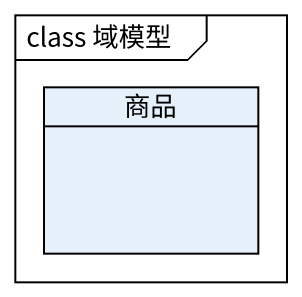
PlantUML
@startuml
mainframe class 域模型
hide circle
hide empty members
class 商品
@enduml
